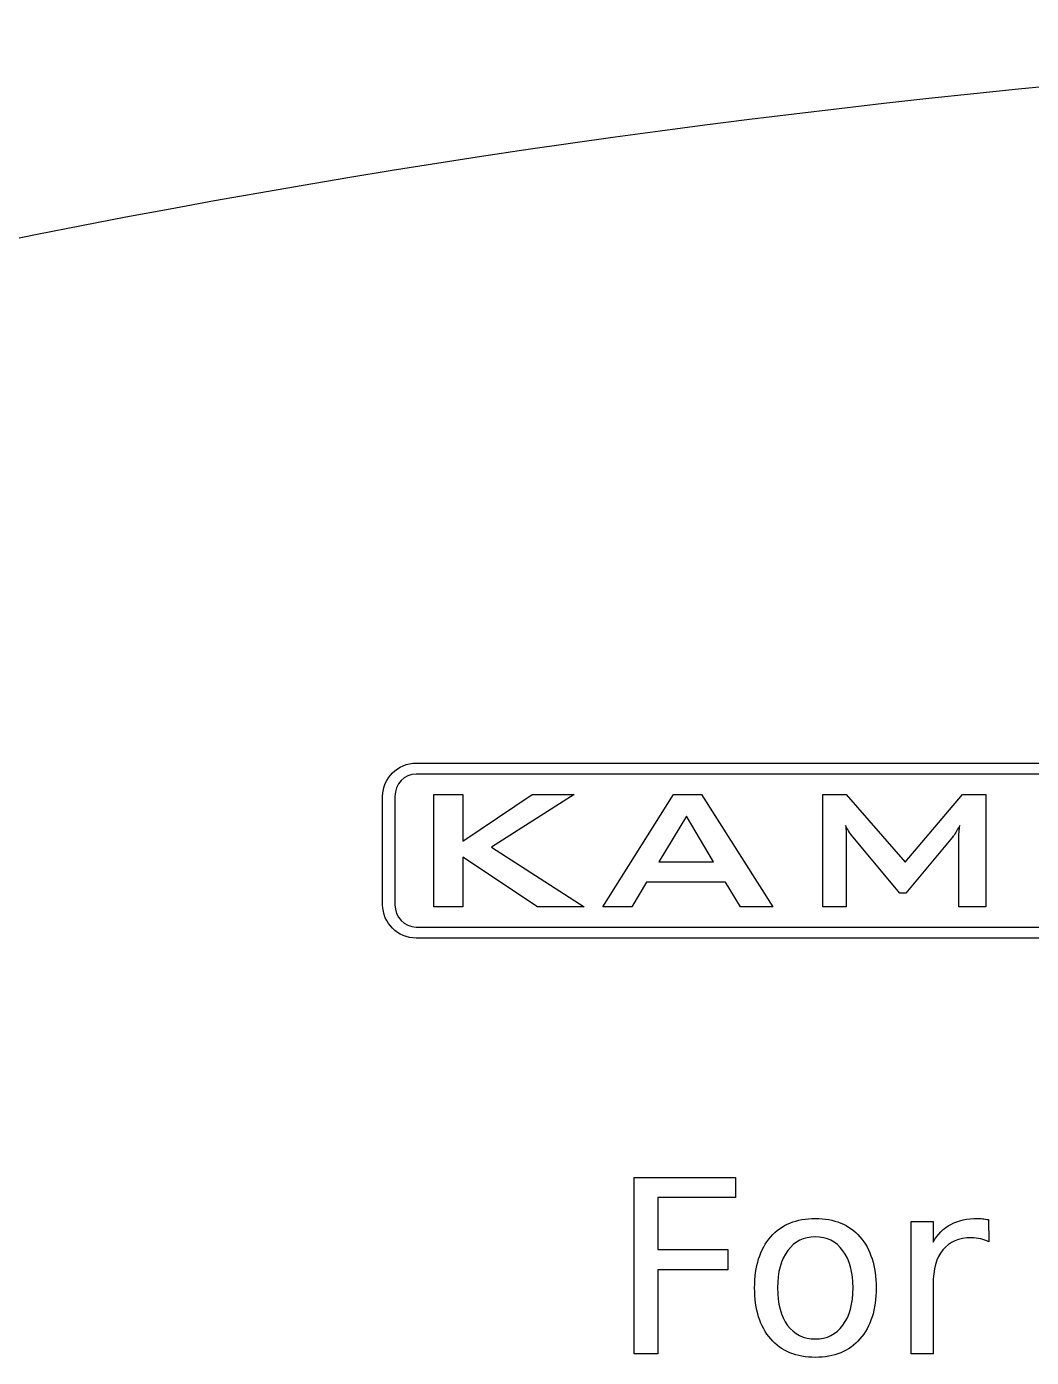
# Model space of a CAD drawing. Extents: x 5 to 370, y 6 to 136.
# Drawn here: x 52.22 to 71.99, y 44.39 to 70.57 of the extents above; entities that cross this region are included whole.
import ezdxf

# ---------------------------------------------------------------- set-up
doc = ezdxf.new("R2010")
doc.units = 0
doc.layers.get('0').update_dxf_attribs({"linetype": 'CONTINUOUS'})

msp = doc.modelspace()

# ---------------------------------------------------------------- linework, layer by layer
at = {"color": 3}
for p, q in [((59.886282, 56.08105), (92.155819, 56.08105)), ((59.886282, 56.08105), (59.886282, 56.08105)), ((91.941282, 55.864041), (59.886282, 55.864041)), ((59.226359, 53.292302), (59.226359, 55.426225)), ((59.467375, 55.426221), (59.467375, 53.292302)), ((60.230046, 53.254816), (60.230046, 55.463701)), ((60.230046, 55.463701), (60.805957, 55.463701)), ((60.805957, 55.463701), (60.805957, 54.542203)), ((60.805957, 54.542203), (62.166124, 55.463701)), ((62.992375, 55.463701), (61.367604, 54.423091)), ((62.166124, 55.463701), (62.992375, 55.463701)), ((63.561484, 53.254816), (64.949388, 55.463701)), ((64.949388, 55.463701), (65.499154, 55.463701)), ((65.499154, 55.463701), (66.906067, 53.254816)), ((67.886329, 53.254816), (67.886329, 55.463701)), ((67.886329, 55.463701), (68.348164, 55.463701)), ((68.348164, 55.463701), (69.503956, 54.128525)), ((69.503956, 54.128525), (70.634397, 55.463701)), ((70.634397, 55.463701), (71.091487, 55.463701)), ((71.091487, 55.463701), (71.091487, 53.254816)), ((65.204473, 55.035055), (64.65945, 54.136372)), ((65.733647, 54.136372), (65.204473, 55.035055)), ((68.348149, 54.619235), (68.348149, 53.254816)), ((69.404137, 53.520142), (68.480458, 54.627788)), ((70.439524, 54.623516), (69.518213, 53.520142)), ((70.562314, 53.254816), (70.562314, 54.619235)), ((62.275455, 53.254816), (60.805957, 54.226242)), ((60.805957, 54.226242), (60.805957, 53.254816)), ((61.367604, 54.423091), (63.192007, 53.254816)), ((64.65945, 54.136372), (65.733647, 54.136372)), ((64.415457, 53.736959), (64.130277, 53.254816)), ((65.9705, 53.736959), (64.415457, 53.736959)), ((66.265192, 53.254816), (65.9705, 53.736959)), ((69.518213, 53.520142), (69.404137, 53.520142)), ((60.805957, 53.254816), (60.230046, 53.254816)), ((63.192007, 53.254816), (62.275455, 53.254816)), ((64.130277, 53.254816), (63.561484, 53.254816)), ((66.906067, 53.254816), (66.265192, 53.254816)), ((68.348149, 53.254816), (67.886329, 53.254816)), ((71.091487, 53.254816), (70.562314, 53.254816)), ((59.886282, 52.854482), (91.941282, 52.854482)), ((92.1558, 52.63748), (59.886282, 52.63748)), ((64.173456, 47.924434), (66.168481, 47.924434)), ((64.173456, 44.452903), (64.173456, 47.924434)), ((66.168481, 47.924434), (66.168481, 47.52915)), ((66.168481, 47.52915), (64.643147, 47.52915)), ((64.643147, 47.52915), (64.643147, 46.50606)), ((67.740318, 47.119914), (67.740318, 47.119914)), ((69.626059, 44.452911), (69.626059, 47.057141)), ((69.626059, 47.057141), (70.056221, 47.057141)), ((70.056221, 47.057141), (70.056221, 46.652556)), ((71.149068, 47.096642), (71.151392, 46.657198)), ((67.740318, 46.757182), (67.740318, 46.757182)), ((64.643147, 46.50606), (66.019668, 46.50606)), ((66.019668, 46.50606), (66.019668, 46.110775)), ((66.019668, 46.110775), (64.643147, 46.110775)), ((64.643147, 46.110775), (64.643147, 44.452903)), ((70.056221, 45.824781), (70.056221, 44.452911)), ((64.643147, 44.452903), (64.173456, 44.452903)), ((70.056221, 44.452911), (69.626059, 44.452911))]:
    msp.add_line(p, q, dxfattribs=at)
at = {"color": 7}
msp.add_open_spline([(40.333856, 63.628417), (58.612019, 68.660384), (77.642768, 70.513374), (96.55993, 70.574043)], degree=3, dxfattribs=at)
at = {"color": 3}
for points in [[(59.226359, 55.426225), (59.226359, 55.786376), (59.523328, 56.08105), (59.886282, 56.08105)], [(59.886282, 55.864041), (59.655882, 55.864041), (59.467375, 55.667022), (59.467375, 55.426221)], [(68.393318, 54.746191), (68.369564, 54.782564), (68.349753, 54.818941), (68.333907, 54.853172)], [(68.333907, 54.853172), (68.338663, 54.807525), (68.342621, 54.765448), (68.344995, 54.728358)], [(68.480458, 54.627788), (68.446397, 54.669876), (68.417091, 54.709102), (68.393318, 54.746191)], [(70.582908, 54.855318), (70.552008, 54.798256), (70.525081, 54.751179), (70.502108, 54.714803)], [(70.567857, 54.719805), (70.571801, 54.76045), (70.577358, 54.805393), (70.582908, 54.855318)], [(68.344995, 54.728358), (68.347388, 54.690562), (68.348149, 54.654188), (68.348149, 54.619235)], [(70.502108, 54.714803), (70.479129, 54.677717), (70.457743, 54.647048), (70.439524, 54.623516)], [(70.562314, 54.619235), (70.562314, 54.64561), (70.563873, 54.679149), (70.567857, 54.719805)], [(59.886282, 52.63748), (59.523328, 52.63748), (59.226359, 52.932143), (59.226359, 53.292302)], [(59.467375, 53.292302), (59.467375, 53.051499), (59.655882, 52.854482), (59.886282, 52.854482)], [(66.861391, 46.757182), (67.07376, 46.999004), (67.366735, 47.119914), (67.740318, 47.119914)], [(67.740318, 47.119914), (68.112351, 47.119914), (68.404551, 46.999004), (68.61692, 46.757182)], [(70.056221, 46.652556), (70.146129, 46.81067), (70.263164, 46.927706), (70.407327, 47.003662)], [(70.407327, 47.003662), (70.55149, 47.081169), (70.726655, 47.119922), (70.932823, 47.119922)], [(70.932823, 47.119922), (70.962276, 47.119922), (70.99483, 47.117589), (71.030483, 47.112922)], [(71.030483, 47.112922), (71.066136, 47.109856), (71.105665, 47.104429), (71.149068, 47.096642)], [(66.545164, 45.752693), (66.545164, 46.180531), (66.650573, 46.515361), (66.861391, 46.757182)], [(67.740318, 46.757182), (67.510898, 46.757182), (67.329532, 46.667274), (67.196221, 46.487458)], [(68.282091, 46.485133), (68.148779, 46.666499), (67.968188, 46.757182), (67.740318, 46.757182)], [(68.61692, 46.757182), (68.829289, 46.515361), (68.935473, 46.180531), (68.935473, 45.752693)], [(70.807262, 46.738588), (70.565441, 46.738588), (70.379424, 46.659532), (70.249213, 46.501418)], [(70.993278, 46.717658), (70.937471, 46.731612), (70.875466, 46.738588), (70.807262, 46.738588)], [(71.151392, 46.657198), (71.103339, 46.685098), (71.050634, 46.705252), (70.993278, 46.717658)], [(67.196221, 46.487458), (67.062909, 46.309193), (66.996253, 46.064271), (66.996253, 45.752693)], [(68.482058, 45.752693), (68.482058, 46.061171), (68.415402, 46.305318), (68.282091, 46.485133)], [(70.249213, 46.501418), (70.120552, 46.344854), (70.056221, 46.119309), (70.056221, 45.824781)], [(66.861391, 44.748203), (66.650573, 44.991577), (66.545164, 45.326407), (66.545164, 45.752693)], [(66.996253, 45.752693), (66.996253, 45.44112), (67.062134, 45.195423), (67.193896, 45.015603)], [(68.282091, 45.017933), (68.415402, 45.197747), (68.482058, 45.442667), (68.482058, 45.752693)], [(68.935473, 45.752693), (68.935473, 45.326407), (68.829289, 44.991577), (68.61692, 44.748203)], [(67.193896, 45.015603), (67.327207, 44.837337), (67.509348, 44.748203), (67.740318, 44.748203)], [(67.740318, 44.748203), (67.968188, 44.748203), (68.148779, 44.838113), (68.282091, 45.017933)], [(67.740318, 44.385473), (67.366735, 44.385473), (67.07376, 44.506383), (66.861391, 44.748203)], [(68.61692, 44.748203), (68.404551, 44.506383), (68.112351, 44.385473), (67.740318, 44.385473)]]:
    msp.add_open_spline(points, degree=3, dxfattribs=at)

doc.saveas('drawing.dxf')
